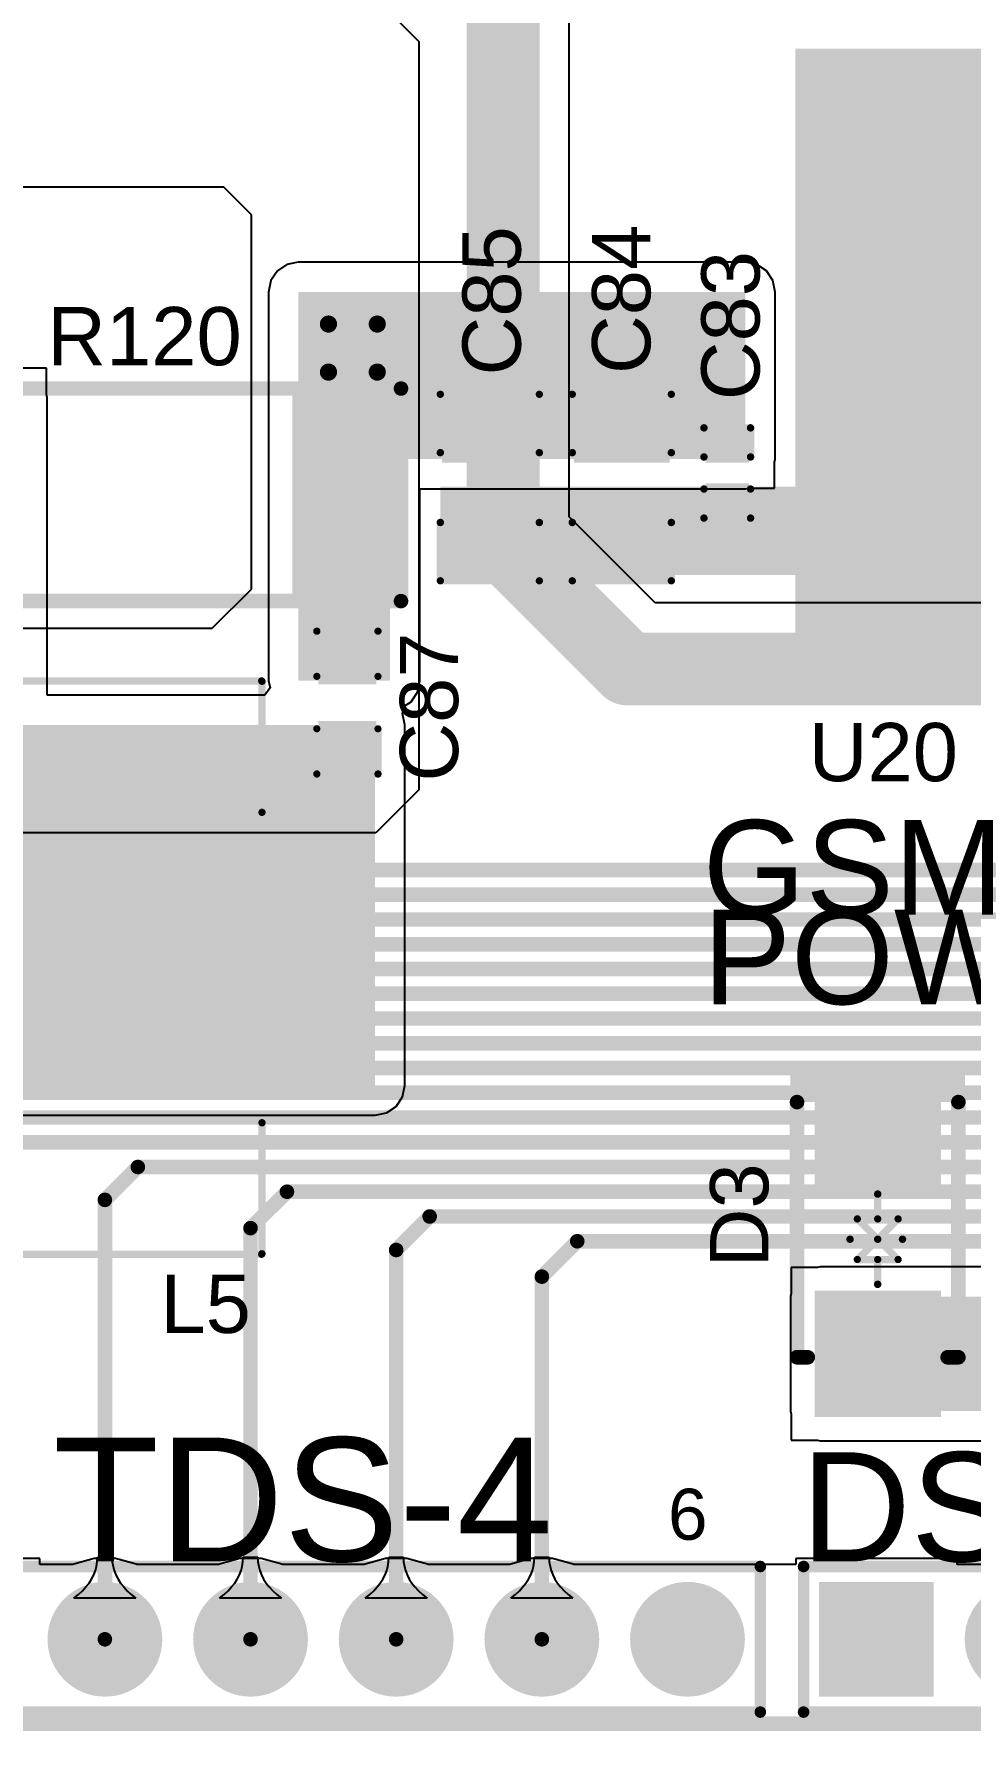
# Model space of a CAD drawing. Header units: millimetres. Extents: x 0 to 214, y 0 to 214.
# Drawn here: x 2.774 to 3.416, y -0.114 to 1.051 of the extents above; entities that cross this region are included whole.
import ezdxf

# ---------------------------------------------------------------- set-up
doc = ezdxf.new("R2010")
doc.units = ezdxf.units.MM
doc.header["$MEASUREMENT"] = 0
for name, color, linetype in [('BottomLayer', 5, 'Continuous'), ('BottomSolder', 6, 'Continuous'), ('Mechanical2', 216, 'Continuous'), ('MultiLayer', 9, 'Continuous'), ('PadHoleLayer', 156, 'Continuous'), ('TopLayer', 1, 'Continuous'), ('TopOverlay', 2, 'Continuous'), ('TopPaste', 8, 'Continuous'), ('TopSolder', 216, 'Continuous'), ('ViaHoleLayer', 16, 'Continuous')]:
    doc.layers.add(name, color=color, linetype=linetype)
doc.styles.add('Arial', font='', dxfattribs={"height": 0.2})
doc.styles.get('Arial').set_extended_font_data('Arial')

# ---------------------------------------------------------------- blocks, each defined once
blk = doc.blocks.new('RES_2512_90')
at = {"layer": 'TopLayer'}
for points in [[(-0.1594, 0.0669), (-0.0965, 0.0669), (-0.0965, -0.0669), (-0.1594, -0.0669)], [(0.0965, 0.0669), (0.1594, 0.0669), (0.1594, -0.0669), (0.0965, -0.0669)]]:
    blk.add_hatch(color=1, dxfattribs=at).paths.add_polyline_path(points)
at = {"layer": 'TopPaste'}
for points in [[(-0.1594, 0.0669), (-0.0965, 0.0669), (-0.0965, -0.0669), (-0.1594, -0.0669)], [(0.0965, 0.0669), (0.1594, 0.0669), (0.1594, -0.0669), (0.0965, -0.0669)]]:
    blk.add_hatch(color=8, dxfattribs=at).paths.add_polyline_path(points)
at = {"layer": 'TopSolder'}
for points in [[(-0.1634, 0.0709), (-0.0925, 0.0709), (-0.0925, -0.0709), (-0.1634, -0.0709)], [(0.0925, 0.0709), (0.1634, 0.0709), (0.1634, -0.0709), (0.0925, -0.0709)]]:
    blk.add_hatch(color=216, dxfattribs=at).paths.add_polyline_path(points)
at = {"layer": 'TopOverlay', "const_width": 0.01}
for points in [[(0.1668, 0.073), (-0.167, 0.073)], [(-0.167, 0.073), (-0.167, -0.073)], [(0.1668, 0.073), (0.1668, -0.073)], [(0.1668, -0.073), (-0.167, -0.073)]]:
    blk.add_lwpolyline(points, dxfattribs=at)
at = {"layer": 'TopOverlay', "const_width": 0.005}
for points in [[(-0.1695, 0.073, 1), (-0.1645, 0.073, 1)], [(-0.1695, 0.073, 1), (-0.1645, 0.073, 1)], [(0.1643, 0.073, 1), (0.1693, 0.073, 1)], [(0.1643, 0.073, 1), (0.1693, 0.073, 1)], [(-0.1695, -0.073, 1), (-0.1645, -0.073, 1)], [(-0.1695, -0.073, 1), (-0.1645, -0.073, 1)], [(0.1643, -0.073, 1), (0.1693, -0.073, 1)], [(0.1643, -0.073, 1), (0.1693, -0.073, 1)]]:
    blk.add_lwpolyline(points, format="xyb", close=True, dxfattribs=at)
blk = doc.blocks.new('YSPI1040_3R3M_117')
at = {"layer": 'TopLayer'}
for points in [[(-0.2677, 0.0807), (-0.1063, 0.0807), (-0.1063, -0.0807), (-0.2677, -0.0807)], [(0.1063, 0.0807), (0.2677, 0.0807), (0.2677, -0.0807), (0.1063, -0.0807)]]:
    blk.add_hatch(color=1, dxfattribs=at).paths.add_polyline_path(points)
at = {"layer": 'TopPaste'}
for points in [[(-0.2677, 0.0807), (-0.1063, 0.0807), (-0.1063, -0.0807), (-0.2677, -0.0807)], [(0.1063, 0.0807), (0.2677, 0.0807), (0.2677, -0.0807), (0.1063, -0.0807)]]:
    blk.add_hatch(color=8, dxfattribs=at).paths.add_polyline_path(points)
at = {"layer": 'TopSolder'}
for points in [[(-0.2717, 0.0847), (-0.1023, 0.0847), (-0.1023, -0.0847), (-0.2717, -0.0847)], [(0.1023, 0.0847), (0.2717, 0.0847), (0.2717, -0.0847), (0.1023, -0.0847)]]:
    blk.add_hatch(color=216, dxfattribs=at).paths.add_polyline_path(points)
at = {"layer": 'TopOverlay', "const_width": 0.005}
for points in [[(-0.2074, 0.1066), (-0.2074, 0.1969)], [(-0.2074, 0.1969), (0, 0.1969)], [(0, 0.1969), (0.2071, 0.1969)], [(0.2071, 0.1969), (0.2074, 0.1966)], [(0.2074, 0.1066), (0.2074, 0.1966)], [(-0.2074, -0.1969), (-0.2074, -0.1066)], [(0.2074, -0.1966), (0.2074, -0.1066)], [(-0.2074, -0.1969), (0, -0.1969)], [(0, -0.1969), (0.2071, -0.1969)], [(0.2071, -0.1969), (0.2074, -0.1966)]]:
    blk.add_lwpolyline(points, dxfattribs=at)
at = {"layer": 'TopOverlay', "const_width": 0.0025}
for points in [[(-0.2086, 0.1969, 1), (-0.2061, 0.1969, 1)], [(-0.2086, 0.1969, 1), (-0.2061, 0.1969, 1)], [(-0.0013, 0.1969, 1), (0.0013, 0.1969, 1)], [(-0.0013, 0.1969, 1), (0.0013, 0.1969, 1)], [(0.2059, 0.1969, 1), (0.2084, 0.1969, 1)], [(0.2059, 0.1969, 1), (0.2084, 0.1969, 1)], [(0.2061, 0.1966, 1), (0.2086, 0.1966, 1)], [(0.2061, 0.1966, 1), (0.2086, 0.1966, 1)], [(-0.2086, 0.1066, 1), (-0.2061, 0.1066, 1)], [(0.2061, 0.1066, 1), (0.2086, 0.1066, 1)], [(-0.2086, -0.1066, 1), (-0.2061, -0.1066, 1)], [(0.2061, -0.1066, 1), (0.2086, -0.1066, 1)], [(-0.2086, -0.1969, 1), (-0.2061, -0.1969, 1)], [(-0.2086, -0.1969, 1), (-0.2061, -0.1969, 1)], [(-0.0013, -0.1969, 1), (0.0013, -0.1969, 1)], [(-0.0013, -0.1969, 1), (0.0013, -0.1969, 1)], [(0.2059, -0.1969, 1), (0.2084, -0.1969, 1)], [(0.2059, -0.1969, 1), (0.2084, -0.1969, 1)], [(0.2061, -0.1966, 1), (0.2086, -0.1966, 1)], [(0.2061, -0.1966, 1), (0.2086, -0.1966, 1)]]:
    blk.add_lwpolyline(points, format="xyb", close=True, dxfattribs=at)
blk = doc.blocks.new('C__0603_119')
at = {"layer": 'TopLayer'}
for points in [[(-0.015, 0.0175), (-0.015, -0.0175), (-0.045, -0.0175), (-0.045, 0.0175)], [(0.045, 0.0175), (0.045, -0.0175), (0.015, -0.0175), (0.015, 0.0175)]]:
    blk.add_hatch(color=1, dxfattribs=at).paths.add_polyline_path(points)
at = {"layer": 'TopPaste'}
for points in [[(-0.015, 0.0175), (-0.015, -0.0175), (-0.045, -0.0175), (-0.045, 0.0175)], [(0.045, 0.0175), (0.045, -0.0175), (0.015, -0.0175), (0.015, 0.0175)]]:
    blk.add_hatch(color=8, dxfattribs=at).paths.add_polyline_path(points)
at = {"layer": 'TopSolder'}
for points in [[(-0.0126, 0.0199), (-0.0126, -0.0199), (-0.0474, -0.0199), (-0.0474, 0.0199)], [(0.0474, 0.0199), (0.0474, -0.0199), (0.0126, -0.0199), (0.0126, 0.0199)]]:
    blk.add_hatch(color=216, dxfattribs=at).paths.add_polyline_path(points)
at = {"layer": 'TopOverlay', "const_width": 0.005}
for points in [[(-0.049, 0.021), (-0.049, -0.021)], [(-0.049, 0.021), (-0.018, 0.021)], [(0.018, 0.021), (0.049, 0.021)], [(0.049, 0.021), (0.049, -0.021)], [(-0.049, -0.021), (-0.018, -0.021)], [(0.018, -0.021), (0.049, -0.021)]]:
    blk.add_lwpolyline(points, dxfattribs=at)
at = {"layer": 'TopOverlay', "const_width": 0.0025}
for points in [[(-0.0503, 0.021, 1), (-0.0478, 0.021, 1)], [(-0.0503, 0.021, 1), (-0.0478, 0.021, 1)], [(-0.0192, 0.021, 1), (-0.0168, 0.021, 1)], [(0.0168, 0.021, 1), (0.0192, 0.021, 1)], [(0.0478, 0.021, 1), (0.0503, 0.021, 1)], [(0.0478, 0.021, 1), (0.0503, 0.021, 1)], [(-0.0503, -0.021, 1), (-0.0478, -0.021, 1)], [(-0.0503, -0.021, 1), (-0.0478, -0.021, 1)], [(-0.0192, -0.021, 1), (-0.0168, -0.021, 1)], [(0.0168, -0.021, 1), (0.0192, -0.021, 1)], [(0.0478, -0.021, 1), (0.0503, -0.021, 1)], [(0.0478, -0.021, 1), (0.0503, -0.021, 1)]]:
    blk.add_lwpolyline(points, format="xyb", close=True, dxfattribs=at)
blk = doc.blocks.new('C__0402_121')
at = {"layer": 'TopLayer'}
for points in [[(-0.0275, -0.0125), (-0.0275, 0.0125), (-0.0095, 0.0125), (-0.0095, -0.0125)], [(0.0095, -0.0125), (0.0095, 0.0125), (0.0275, 0.0125), (0.0275, -0.0125)]]:
    blk.add_hatch(color=1, dxfattribs=at).paths.add_polyline_path(points)
at = {"layer": 'TopPaste'}
for points in [[(-0.0275, -0.0125), (-0.0275, 0.0125), (-0.0095, 0.0125), (-0.0095, -0.0125)], [(0.0095, -0.0125), (0.0095, 0.0125), (0.0275, 0.0125), (0.0275, -0.0125)]]:
    blk.add_hatch(color=8, dxfattribs=at).paths.add_polyline_path(points)
at = {"layer": 'TopSolder'}
for points in [[(-0.0299, -0.0149), (-0.0299, 0.0149), (-0.0071, 0.0149), (-0.0071, -0.0149)], [(0.0071, -0.0149), (0.0071, 0.0149), (0.0299, 0.0149), (0.0299, -0.0149)]]:
    blk.add_hatch(color=216, dxfattribs=at).paths.add_polyline_path(points)
at = {"layer": 'TopOverlay', "const_width": 0.005}
for points in [[(-0.031, 0.016), (-0.031, -0.016)], [(-0.031, 0.016), (-0.011, 0.016)], [(0.011, 0.016), (0.031, 0.016)], [(0.031, 0.016), (0.031, -0.016)], [(-0.031, -0.016), (-0.011, -0.016)], [(0.011, -0.016), (0.031, -0.016)]]:
    blk.add_lwpolyline(points, dxfattribs=at)
at = {"layer": 'TopOverlay', "const_width": 0.0025}
for points in [[(-0.0323, 0.016, 1), (-0.0297, 0.016, 1)], [(-0.0323, 0.016, 1), (-0.0297, 0.016, 1)], [(-0.0123, 0.016, 1), (-0.0097, 0.016, 1)], [(0.0097, 0.016, 1), (0.0123, 0.016, 1)], [(0.0297, 0.016, 1), (0.0323, 0.016, 1)], [(0.0297, 0.016, 1), (0.0323, 0.016, 1)], [(-0.0323, -0.016, 1), (-0.0297, -0.016, 1)], [(-0.0323, -0.016, 1), (-0.0297, -0.016, 1)], [(-0.0123, -0.016, 1), (-0.0097, -0.016, 1)], [(0.0097, -0.016, 1), (0.0123, -0.016, 1)], [(0.0297, -0.016, 1), (0.0323, -0.016, 1)], [(0.0297, -0.016, 1), (0.0323, -0.016, 1)]]:
    blk.add_lwpolyline(points, format="xyb", close=True, dxfattribs=at)
blk = doc.blocks.new('TO_263_5__D2PAK__127')
at = {"layer": 'TopLayer'}
for points in [[(-0.2201, 0.3751), (0.2201, 0.3751), (0.2201, -0.0151), (-0.2201, -0.0151)], [(-0.1539, -0.095), (-0.1138, -0.095), (-0.1138, -0.2651), (-0.1539, -0.2651)], [(-0.087, -0.095), (-0.0469, -0.095), (-0.0469, -0.2651), (-0.087, -0.2651)], [(-0.0201, -0.095), (0.0201, -0.095), (0.0201, -0.2651), (-0.0201, -0.2651)], [(0.0469, -0.095), (0.087, -0.095), (0.087, -0.2651), (0.0469, -0.2651)], [(0.1138, -0.095), (0.1539, -0.095), (0.1539, -0.2651), (0.1138, -0.2651)]]:
    blk.add_hatch(color=1, dxfattribs=at).paths.add_polyline_path(points)
at = {"layer": 'TopPaste'}
for points in [[(-0.2201, 0.3751), (0.2201, 0.3751), (0.2201, -0.0151), (-0.2201, -0.0151)], [(-0.1539, -0.095), (-0.1138, -0.095), (-0.1138, -0.2651), (-0.1539, -0.2651)], [(-0.087, -0.095), (-0.0469, -0.095), (-0.0469, -0.2651), (-0.087, -0.2651)], [(-0.0201, -0.095), (0.0201, -0.095), (0.0201, -0.2651), (-0.0201, -0.2651)], [(0.0469, -0.095), (0.087, -0.095), (0.087, -0.2651), (0.0469, -0.2651)], [(0.1138, -0.095), (0.1539, -0.095), (0.1539, -0.2651), (0.1138, -0.2651)]]:
    blk.add_hatch(color=8, dxfattribs=at).paths.add_polyline_path(points)
at = {"layer": 'TopSolder'}
for points in [[(-0.2241, 0.3791), (0.2241, 0.3791), (0.2241, -0.0191), (-0.2241, -0.0191)], [(-0.1579, -0.091), (-0.1098, -0.091), (-0.1098, -0.2691), (-0.1579, -0.2691)], [(-0.091, -0.091), (-0.0429, -0.091), (-0.0429, -0.2691), (-0.091, -0.2691)], [(-0.0241, -0.091), (0.0241, -0.091), (0.0241, -0.2691), (-0.0241, -0.2691)], [(0.0429, -0.091), (0.091, -0.091), (0.091, -0.2691), (0.0429, -0.2691)], [(0.1098, -0.091), (0.1579, -0.091), (0.1579, -0.2691), (0.1098, -0.2691)]]:
    blk.add_hatch(color=216, dxfattribs=at).paths.add_polyline_path(points)
at = {"layer": 'TopOverlay'}
for points, const_width in [([(-0.203, -0.024), (-0.203, -0.05)], 0.005), ([(0.203, -0.024), (0.203, -0.05)], 0.005), ([(-0.203, -0.05), (-0.165, -0.05)], 0.005), ([(0.165, -0.05), (0.203, -0.05)], 0.005), ([(-0.168, -0.176), (-0.163, -0.181)], 0.01), ([(-0.168, -0.176), (-0.168, -0.186)], 0.01), ([(-0.163, -0.181), (-0.168, -0.186)], 0.01)]:
    blk.add_lwpolyline(points, dxfattribs=dict(at, const_width=const_width))
for points, const_width in [([(-0.2042, -0.024, 1), (-0.2018, -0.024, 1)], 0.0025), ([(0.2018, -0.024, 1), (0.2043, -0.024, 1)], 0.0025), ([(-0.2042, -0.05, 1), (-0.2018, -0.05, 1)], 0.0025), ([(-0.2042, -0.05, 1), (-0.2018, -0.05, 1)], 0.0025), ([(-0.1663, -0.05, 1), (-0.1638, -0.05, 1)], 0.0025), ([(0.1638, -0.05, 1), (0.1663, -0.05, 1)], 0.0025), ([(0.2018, -0.05, 1), (0.2043, -0.05, 1)], 0.0025), ([(0.2018, -0.05, 1), (0.2043, -0.05, 1)], 0.0025), ([(-0.1705, -0.176, 1), (-0.1655, -0.176, 1)], 0.005), ([(-0.1705, -0.176, 1), (-0.1655, -0.176, 1)], 0.005), ([(-0.1705, -0.186, 1), (-0.1655, -0.186, 1)], 0.005), ([(-0.1705, -0.186, 1), (-0.1655, -0.186, 1)], 0.005), ([(-0.1655, -0.181, 1), (-0.1605, -0.181, 1)], 0.005), ([(-0.1655, -0.181, 1), (-0.1605, -0.181, 1)], 0.005)]:
    blk.add_lwpolyline(points, format="xyb", close=True, dxfattribs=dict(at, const_width=const_width))
blk = doc.blocks.new('C___0805_186')
at = {"layer": 'TopLayer'}
for points in [[(-0.06, 0.03), (-0.02, 0.03), (-0.02, -0.03), (-0.06, -0.03)], [(0.02, 0.03), (0.06, 0.03), (0.06, -0.03), (0.02, -0.03)]]:
    blk.add_hatch(color=1, dxfattribs=at).paths.add_polyline_path(points)
at = {"layer": 'TopPaste'}
for points in [[(-0.06, 0.03), (-0.02, 0.03), (-0.02, -0.03), (-0.06, -0.03)], [(0.02, 0.03), (0.06, 0.03), (0.06, -0.03), (0.02, -0.03)]]:
    blk.add_hatch(color=8, dxfattribs=at).paths.add_polyline_path(points)
at = {"layer": 'TopSolder'}
for points in [[(-0.0628, 0.0328), (-0.0172, 0.0328), (-0.0172, -0.0328), (-0.0628, -0.0328)], [(0.0172, 0.0328), (0.0628, 0.0328), (0.0628, -0.0328), (0.0172, -0.0328)]]:
    blk.add_hatch(color=216, dxfattribs=at).paths.add_polyline_path(points)
at = {"layer": 'TopOverlay', "const_width": 0.005}
for points in [[(-0.064, 0.034), (-0.064, -0.034)], [(-0.064, 0.034), (-0.024, 0.034)], [(0.024, 0.034), (0.064, 0.034)], [(0.064, 0.034), (0.064, -0.034)], [(-0.064, -0.034), (-0.024, -0.034)], [(0.024, -0.034), (0.064, -0.034)]]:
    blk.add_lwpolyline(points, dxfattribs=at)
at = {"layer": 'TopOverlay', "const_width": 0.0025}
for points in [[(-0.0653, 0.034, 1), (-0.0628, 0.034, 1)], [(-0.0653, 0.034, 1), (-0.0628, 0.034, 1)], [(-0.0253, 0.034, 1), (-0.0227, 0.034, 1)], [(0.0227, 0.034, 1), (0.0253, 0.034, 1)], [(0.0628, 0.034, 1), (0.0653, 0.034, 1)], [(0.0628, 0.034, 1), (0.0653, 0.034, 1)], [(-0.0653, -0.034, 1), (-0.0628, -0.034, 1)], [(-0.0653, -0.034, 1), (-0.0628, -0.034, 1)], [(-0.0253, -0.034, 1), (-0.0227, -0.034, 1)], [(0.0227, -0.034, 1), (0.0253, -0.034, 1)], [(0.0628, -0.034, 1), (0.0653, -0.034, 1)], [(0.0628, -0.034, 1), (0.0653, -0.034, 1)]]:
    blk.add_lwpolyline(points, format="xyb", close=True, dxfattribs=at)
blk = doc.blocks.new('C___0805_187')
at = {"layer": 'TopLayer'}
for points in [[(-0.06, 0.03), (-0.02, 0.03), (-0.02, -0.03), (-0.06, -0.03)], [(0.02, 0.03), (0.06, 0.03), (0.06, -0.03), (0.02, -0.03)]]:
    blk.add_hatch(color=1, dxfattribs=at).paths.add_polyline_path(points)
at = {"layer": 'TopPaste'}
for points in [[(-0.06, 0.03), (-0.02, 0.03), (-0.02, -0.03), (-0.06, -0.03)], [(0.02, 0.03), (0.06, 0.03), (0.06, -0.03), (0.02, -0.03)]]:
    blk.add_hatch(color=8, dxfattribs=at).paths.add_polyline_path(points)
at = {"layer": 'TopSolder'}
for points in [[(-0.0628, 0.0328), (-0.0172, 0.0328), (-0.0172, -0.0328), (-0.0628, -0.0328)], [(0.0172, 0.0328), (0.0628, 0.0328), (0.0628, -0.0328), (0.0172, -0.0328)]]:
    blk.add_hatch(color=216, dxfattribs=at).paths.add_polyline_path(points)
at = {"layer": 'TopOverlay', "const_width": 0.005}
for points in [[(-0.064, 0.034), (-0.064, -0.034)], [(-0.064, 0.034), (-0.024, 0.034)], [(0.024, 0.034), (0.064, 0.034)], [(0.064, 0.034), (0.064, -0.034)], [(-0.064, -0.034), (-0.024, -0.034)], [(0.024, -0.034), (0.064, -0.034)]]:
    blk.add_lwpolyline(points, dxfattribs=at)
at = {"layer": 'TopOverlay', "const_width": 0.0025}
for points in [[(-0.0653, 0.034, 1), (-0.0628, 0.034, 1)], [(-0.0653, 0.034, 1), (-0.0628, 0.034, 1)], [(-0.0253, 0.034, 1), (-0.0227, 0.034, 1)], [(0.0227, 0.034, 1), (0.0253, 0.034, 1)], [(0.0628, 0.034, 1), (0.0653, 0.034, 1)], [(0.0628, 0.034, 1), (0.0653, 0.034, 1)], [(-0.0653, -0.034, 1), (-0.0628, -0.034, 1)], [(-0.0653, -0.034, 1), (-0.0628, -0.034, 1)], [(-0.0253, -0.034, 1), (-0.0227, -0.034, 1)], [(0.0227, -0.034, 1), (0.0253, -0.034, 1)], [(0.0628, -0.034, 1), (0.0653, -0.034, 1)], [(0.0628, -0.034, 1), (0.0653, -0.034, 1)]]:
    blk.add_lwpolyline(points, format="xyb", close=True, dxfattribs=at)
blk = doc.blocks.new('SMAJ5_0CA_238')
at = {"layer": 'TopLayer'}
for points in [[(-0.1181, 0.0394), (-0.0394, 0.0394), (-0.0394, -0.0394), (-0.1181, -0.0394)], [(0.0394, 0.0394), (0.1181, 0.0394), (0.1181, -0.0394), (0.0394, -0.0394)]]:
    blk.add_hatch(color=1, dxfattribs=at).paths.add_polyline_path(points)
at = {"layer": 'TopOverlay'}
for points in [[(-0.1219, 0.041), (-0.0942, 0.041), (-0.0942, 0.06), (-0.1219, 0.06)], [(-0.1219, -0.06), (-0.0942, -0.06), (-0.0942, -0.042), (-0.1219, -0.042)]]:
    blk.add_hatch(color=2, dxfattribs=at).paths.add_polyline_path(points)
at = {"layer": 'TopPaste'}
for points in [[(-0.1181, 0.0394), (-0.0394, 0.0394), (-0.0394, -0.0394), (-0.1181, -0.0394)], [(0.0394, 0.0394), (0.1181, 0.0394), (0.1181, -0.0394), (0.0394, -0.0394)]]:
    blk.add_hatch(color=8, dxfattribs=at).paths.add_polyline_path(points)
at = {"layer": 'TopSolder'}
for points in [[(-0.1221, 0.0434), (-0.0354, 0.0434), (-0.0354, -0.0434), (-0.1221, -0.0434)], [(0.0354, 0.0434), (0.1221, 0.0434), (0.1221, -0.0434), (0.0354, -0.0434)]]:
    blk.add_hatch(color=216, dxfattribs=at).paths.add_polyline_path(points)
at = {"layer": 'TopOverlay'}
for points, const_width in [([(0.0811, 0.0554), (-0.0942, 0.0554)], 0.01), ([(0.0811, 0.048), (0.0811, 0.0554)], 0.01), ([(-0.014, -0.014), (-0.014, 0.014)], 0.005), ([(0, 0), (-0.014, 0.014)], 0.005), ([(0, -0.019), (0, 0.017)], 0.005), ([(0, 0), (0.014, 0.014)], 0.005), ([(0.014, -0.014), (0.014, 0.014)], 0.005), ([(-0.014, 0), (-0.031, 0)], 0.005), ([(-0.014, -0.014), (0, 0)], 0.005), ([(0.014, -0.014), (0, 0)], 0.005), ([(0.031, 0), (0.014, 0)], 0.005), ([(0.0811, -0.0554), (0.0811, -0.048)], 0.01), ([(0.081, -0.0554), (-0.0942, -0.0554)], 0.01)]:
    blk.add_lwpolyline(points, dxfattribs=dict(at, const_width=const_width))
for points, const_width in [([(-0.0967, 0.0554, 1), (-0.0917, 0.0554, 1)], 0.005), ([(0.0786, 0.0554, 1), (0.0836, 0.0554, 1)], 0.005), ([(0.0786, 0.0554, 1), (0.0836, 0.0554, 1)], 0.005), ([(0.0786, 0.048, 1), (0.0836, 0.048, 1)], 0.005), ([(-0.0152, 0.014, 1), (-0.0127, 0.014, 1)], 0.0025), ([(-0.0152, 0.014, 1), (-0.0127, 0.014, 1)], 0.0025), ([(-0.0013, 0.017, 1), (0.0013, 0.017, 1)], 0.0025), ([(0.0127, 0.014, 1), (0.0152, 0.014, 1)], 0.0025), ([(0.0127, 0.014, 1), (0.0152, 0.014, 1)], 0.0025), ([(-0.0323, 0, 1), (-0.0297, 0, 1)], 0.0025), ([(-0.0152, 0, 1), (-0.0127, 0, 1)], 0.0025), ([(-0.0013, 0, 1), (0.0013, 0, 1)], 0.0025), ([(-0.0013, 0, 1), (0.0013, 0, 1)], 0.0025), ([(-0.0013, 0, 1), (0.0013, 0, 1)], 0.0025), ([(-0.0013, 0, 1), (0.0013, 0, 1)], 0.0025), ([(0.0127, 0, 1), (0.0152, 0, 1)], 0.0025), ([(0.0297, 0, 1), (0.0323, 0, 1)], 0.0025), ([(-0.0152, -0.014, 1), (-0.0127, -0.014, 1)], 0.0025), ([(-0.0152, -0.014, 1), (-0.0127, -0.014, 1)], 0.0025), ([(0.0127, -0.014, 1), (0.0152, -0.014, 1)], 0.0025), ([(0.0127, -0.014, 1), (0.0152, -0.014, 1)], 0.0025), ([(-0.0013, -0.019, 1), (0.0013, -0.019, 1)], 0.0025), ([(0.0786, -0.048, 1), (0.0836, -0.048, 1)], 0.005), ([(-0.0967, -0.0554, 1), (-0.0917, -0.0554, 1)], 0.005), ([(0.0785, -0.0554, 1), (0.0835, -0.0554, 1)], 0.005), ([(0.0786, -0.0554, 1), (0.0836, -0.0554, 1)], 0.005)]:
    blk.add_lwpolyline(points, format="xyb", close=True, dxfattribs=dict(at, const_width=const_width))
blk = doc.blocks.new('HDR1X6_350')
at = {"layer": 'BottomLayer'}
blk.add_hatch(color=5, dxfattribs=at).paths.add_polyline_path([(-0.0354, 0.0354), (0.0354, 0.0354), (0.0354, -0.0354), (-0.0354, -0.0354)])
h = blk.add_hatch(color=5, dxfattribs=at)
edge = h.paths.add_edge_path()
edge.add_arc((0.1, 0), 0.0354, 0, 360)
h = blk.add_hatch(color=5, dxfattribs=at)
edge = h.paths.add_edge_path()
edge.add_arc((0.2, 0), 0.0354, 0, 360)
h = blk.add_hatch(color=5, dxfattribs=at)
edge = h.paths.add_edge_path()
edge.add_arc((0.3, 0), 0.0354, 0, 360)
h = blk.add_hatch(color=5, dxfattribs=at)
edge = h.paths.add_edge_path()
edge.add_arc((0.4, 0), 0.0354, 0, 360)
h = blk.add_hatch(color=5, dxfattribs=at)
edge = h.paths.add_edge_path()
edge.add_arc((0.5, 0), 0.0354, 0, 360)
at = {"layer": 'BottomSolder'}
blk.add_hatch(color=6, dxfattribs=at).paths.add_polyline_path([(-0.0394, 0.0394), (0.0394, 0.0394), (0.0394, -0.0394), (-0.0394, -0.0394)])
h = blk.add_hatch(color=6, dxfattribs=at)
edge = h.paths.add_edge_path()
edge.add_arc((0.1, 0), 0.0394, 0, 360)
h = blk.add_hatch(color=6, dxfattribs=at)
edge = h.paths.add_edge_path()
edge.add_arc((0.2, 0), 0.0394, 0, 360)
h = blk.add_hatch(color=6, dxfattribs=at)
edge = h.paths.add_edge_path()
edge.add_arc((0.3, 0), 0.0394, 0, 360)
h = blk.add_hatch(color=6, dxfattribs=at)
edge = h.paths.add_edge_path()
edge.add_arc((0.4, 0), 0.0394, 0, 360)
h = blk.add_hatch(color=6, dxfattribs=at)
edge = h.paths.add_edge_path()
edge.add_arc((0.5, 0), 0.0394, 0, 360)
at = {"layer": 'MultiLayer'}
blk.add_hatch(color=9, dxfattribs=at).paths.add_polyline_path([(-0.0354, 0.0354), (0.0354, 0.0354), (0.0354, -0.0354), (-0.0354, -0.0354)])
h = blk.add_hatch(color=9, dxfattribs=at)
edge = h.paths.add_edge_path()
edge.add_arc((0.1, 0), 0.0354, 0, 360)
h = blk.add_hatch(color=9, dxfattribs=at)
edge = h.paths.add_edge_path()
edge.add_arc((0.2, 0), 0.0354, 0, 360)
h = blk.add_hatch(color=9, dxfattribs=at)
edge = h.paths.add_edge_path()
edge.add_arc((0.3, 0), 0.0354, 0, 360)
h = blk.add_hatch(color=9, dxfattribs=at)
edge = h.paths.add_edge_path()
edge.add_arc((0.4, 0), 0.0354, 0, 360)
h = blk.add_hatch(color=9, dxfattribs=at)
edge = h.paths.add_edge_path()
edge.add_arc((0.5, 0), 0.0354, 0, 360)
at = {"layer": 'PadHoleLayer'}
h = blk.add_hatch(color=156, dxfattribs=at)
edge = h.paths.add_edge_path()
edge.add_arc((0, 0), 0.0177, 0, 360)
h = blk.add_hatch(color=156, dxfattribs=at)
edge = h.paths.add_edge_path()
edge.add_arc((0.1, 0), 0.0177, 0, 360)
h = blk.add_hatch(color=156, dxfattribs=at)
edge = h.paths.add_edge_path()
edge.add_arc((0.2, 0), 0.0177, 0, 360)
h = blk.add_hatch(color=156, dxfattribs=at)
edge = h.paths.add_edge_path()
edge.add_arc((0.3, 0), 0.0177, 0, 360)
h = blk.add_hatch(color=156, dxfattribs=at)
edge = h.paths.add_edge_path()
edge.add_arc((0.4, 0), 0.0177, 0, 360)
h = blk.add_hatch(color=156, dxfattribs=at)
edge = h.paths.add_edge_path()
edge.add_arc((0.5, 0), 0.0177, 0, 360)
at = {"layer": 'TopLayer'}
blk.add_hatch(color=1, dxfattribs=at).paths.add_polyline_path([(-0.0354, 0.0354), (0.0354, 0.0354), (0.0354, -0.0354), (-0.0354, -0.0354)])
h = blk.add_hatch(color=1, dxfattribs=at)
edge = h.paths.add_edge_path()
edge.add_arc((0.1, 0), 0.0354, 0, 360)
h = blk.add_hatch(color=1, dxfattribs=at)
edge = h.paths.add_edge_path()
edge.add_arc((0.2, 0), 0.0354, 0, 360)
h = blk.add_hatch(color=1, dxfattribs=at)
edge = h.paths.add_edge_path()
edge.add_arc((0.3, 0), 0.0354, 0, 360)
h = blk.add_hatch(color=1, dxfattribs=at)
edge = h.paths.add_edge_path()
edge.add_arc((0.4, 0), 0.0354, 0, 360)
h = blk.add_hatch(color=1, dxfattribs=at)
edge = h.paths.add_edge_path()
edge.add_arc((0.5, 0), 0.0354, 0, 360)
at = {"layer": 'TopSolder'}
blk.add_hatch(color=216, dxfattribs=at).paths.add_polyline_path([(-0.0394, 0.0394), (0.0394, 0.0394), (0.0394, -0.0394), (-0.0394, -0.0394)])
h = blk.add_hatch(color=216, dxfattribs=at)
edge = h.paths.add_edge_path()
edge.add_arc((0.1, 0), 0.0394, 0, 360)
h = blk.add_hatch(color=216, dxfattribs=at)
edge = h.paths.add_edge_path()
edge.add_arc((0.2, 0), 0.0394, 0, 360)
h = blk.add_hatch(color=216, dxfattribs=at)
edge = h.paths.add_edge_path()
edge.add_arc((0.3, 0), 0.0394, 0, 360)
h = blk.add_hatch(color=216, dxfattribs=at)
edge = h.paths.add_edge_path()
edge.add_arc((0.4, 0), 0.0394, 0, 360)
h = blk.add_hatch(color=216, dxfattribs=at)
edge = h.paths.add_edge_path()
edge.add_arc((0.5, 0), 0.0394, 0, 360)
at = {"layer": 'TopOverlay', "const_width": 0.00787}
for points in [[(-0.05, -0.05), (-0.05, 0.05)], [(-0.05, 0.05), (0.55, 0.05)], [(0.55, -0.05), (0.55, 0.05)], [(-0.05, -0.05), (0.55, -0.05)]]:
    blk.add_lwpolyline(points, dxfattribs=at)
at = {"layer": 'TopOverlay', "const_width": 0.00394}
for points in [[(-0.052, 0.05, 1), (-0.048, 0.05, 1)], [(-0.052, 0.05, 1), (-0.048, 0.05, 1)], [(0.548, 0.05, 1), (0.552, 0.05, 1)], [(0.548, 0.05, 1), (0.552, 0.05, 1)], [(-0.052, -0.05, 1), (-0.048, -0.05, 1)], [(-0.052, -0.05, 1), (-0.048, -0.05, 1)], [(0.548, -0.05, 1), (0.552, -0.05, 1)], [(0.548, -0.05, 1), (0.552, -0.05, 1)]]:
    blk.add_lwpolyline(points, format="xyb", close=True, dxfattribs=at)
blk = doc.blocks.new('HDR1X3_436')
at = {"layer": 'BottomLayer'}
blk.add_hatch(color=5, dxfattribs=at).paths.add_polyline_path([(-0.0354, 0.0354), (0.0354, 0.0354), (0.0354, -0.0354), (-0.0354, -0.0354)])
h = blk.add_hatch(color=5, dxfattribs=at)
edge = h.paths.add_edge_path()
edge.add_arc((0.1, 0), 0.0354, 0, 360)
h = blk.add_hatch(color=5, dxfattribs=at)
edge = h.paths.add_edge_path()
edge.add_arc((0.2, 0), 0.0354, 0, 360)
at = {"layer": 'BottomSolder'}
blk.add_hatch(color=6, dxfattribs=at).paths.add_polyline_path([(-0.0394, 0.0394), (0.0394, 0.0394), (0.0394, -0.0394), (-0.0394, -0.0394)])
h = blk.add_hatch(color=6, dxfattribs=at)
edge = h.paths.add_edge_path()
edge.add_arc((0.1, 0), 0.0394, 0, 360)
h = blk.add_hatch(color=6, dxfattribs=at)
edge = h.paths.add_edge_path()
edge.add_arc((0.2, 0), 0.0394, 0, 360)
at = {"layer": 'MultiLayer'}
blk.add_hatch(color=9, dxfattribs=at).paths.add_polyline_path([(-0.0354, 0.0354), (0.0354, 0.0354), (0.0354, -0.0354), (-0.0354, -0.0354)])
h = blk.add_hatch(color=9, dxfattribs=at)
edge = h.paths.add_edge_path()
edge.add_arc((0.1, 0), 0.0354, 0, 360)
h = blk.add_hatch(color=9, dxfattribs=at)
edge = h.paths.add_edge_path()
edge.add_arc((0.2, 0), 0.0354, 0, 360)
at = {"layer": 'PadHoleLayer'}
h = blk.add_hatch(color=156, dxfattribs=at)
edge = h.paths.add_edge_path()
edge.add_arc((0, 0), 0.0177, 0, 360)
h = blk.add_hatch(color=156, dxfattribs=at)
edge = h.paths.add_edge_path()
edge.add_arc((0.1, 0), 0.0177, 0, 360)
h = blk.add_hatch(color=156, dxfattribs=at)
edge = h.paths.add_edge_path()
edge.add_arc((0.2, 0), 0.0177, 0, 360)
at = {"layer": 'TopLayer'}
blk.add_hatch(color=1, dxfattribs=at).paths.add_polyline_path([(-0.0354, 0.0354), (0.0354, 0.0354), (0.0354, -0.0354), (-0.0354, -0.0354)])
h = blk.add_hatch(color=1, dxfattribs=at)
edge = h.paths.add_edge_path()
edge.add_arc((0.1, 0), 0.0354, 0, 360)
h = blk.add_hatch(color=1, dxfattribs=at)
edge = h.paths.add_edge_path()
edge.add_arc((0.2, 0), 0.0354, 0, 360)
at = {"layer": 'TopSolder'}
blk.add_hatch(color=216, dxfattribs=at).paths.add_polyline_path([(-0.0394, 0.0394), (0.0394, 0.0394), (0.0394, -0.0394), (-0.0394, -0.0394)])
h = blk.add_hatch(color=216, dxfattribs=at)
edge = h.paths.add_edge_path()
edge.add_arc((0.1, 0), 0.0394, 0, 360)
h = blk.add_hatch(color=216, dxfattribs=at)
edge = h.paths.add_edge_path()
edge.add_arc((0.2, 0), 0.0394, 0, 360)
at = {"layer": 'TopOverlay', "const_width": 0.00787}
for points in [[(-0.05, -0.05), (-0.05, 0.05)], [(-0.05, 0.05), (0.25, 0.05)], [(0.25, -0.05), (0.25, 0.05)], [(-0.05, -0.05), (0.25, -0.05)]]:
    blk.add_lwpolyline(points, dxfattribs=at)
at = {"layer": 'TopOverlay', "const_width": 0.00394}
for points in [[(-0.052, 0.05, 1), (-0.048, 0.05, 1)], [(-0.052, 0.05, 1), (-0.048, 0.05, 1)], [(0.248, 0.05, 1), (0.252, 0.05, 1)], [(0.248, 0.05, 1), (0.252, 0.05, 1)], [(-0.052, -0.05, 1), (-0.048, -0.05, 1)], [(-0.052, -0.05, 1), (-0.048, -0.05, 1)], [(0.248, -0.05, 1), (0.252, -0.05, 1)], [(0.248, -0.05, 1), (0.252, -0.05, 1)]]:
    blk.add_lwpolyline(points, format="xyb", close=True, dxfattribs=at)

msp = doc.modelspace()

# ---------------------------------------------------------------- hatches: boundary and pattern name
at = {"layer": 'BottomLayer'}
h = msp.add_hatch(color=5, dxfattribs=at)
edge = h.paths.add_edge_path()
edge.add_arc((2.9759, 0.852), 0.0118, 0, 360)
h = msp.add_hatch(color=5, dxfattribs=at)
edge = h.paths.add_edge_path()
edge.add_arc((3.0094, 0.852), 0.0118, 0, 360)
h = msp.add_hatch(color=5, dxfattribs=at)
edge = h.paths.add_edge_path()
edge.add_arc((2.9759, 0.819), 0.0118, 0, 360)
h = msp.add_hatch(color=5, dxfattribs=at)
edge = h.paths.add_edge_path()
edge.add_arc((3.0094, 0.819), 0.0118, 0, 360)
at = {"layer": 'BottomSolder'}
h = msp.add_hatch(color=6, dxfattribs=at)
edge = h.paths.add_edge_path()
edge.add_arc((2.9759, 0.852), 0.00591, 0, 360)
h = msp.add_hatch(color=6, dxfattribs=at)
edge = h.paths.add_edge_path()
edge.add_arc((3.0094, 0.852), 0.00591, 0, 360)
h = msp.add_hatch(color=6, dxfattribs=at)
edge = h.paths.add_edge_path()
edge.add_arc((2.9759, 0.819), 0.00591, 0, 360)
h = msp.add_hatch(color=6, dxfattribs=at)
edge = h.paths.add_edge_path()
edge.add_arc((3.0094, 0.819), 0.00591, 0, 360)
at = {"layer": 'TopLayer'}
for points in [[(2.9552, 0.7592), (3.2622, 0.7592), (3.2622, 0.874), (2.9552, 0.874)], [(2.9552, 0.607), (3.0182, 0.607), (3.0182, 0.8016), (2.9552, 0.8016)], [(3.0527, 0.6797), (3.3469, 0.6797), (3.3469, 0.7402), (3.0527, 0.7402)], [(2.6989, 0.329), (2.9384, 0.329), (2.9384, 0.5767), (2.6989, 0.5767)], [(2.9132, 0.329), (3.0079, 0.329), (3.0079, 0.5767), (2.9132, 0.5767)], [(3.3136, 0.1053), (3.5772, 0.1053), (3.5772, 0.184), (3.3136, 0.184)]]:
    msp.add_hatch(color=1, dxfattribs=at).paths.add_polyline_path(points)
h = msp.add_hatch(color=1, dxfattribs=at)
edge = h.paths.add_edge_path()
edge.add_arc((2.9759, 0.852), 0.0118, 0, 360)
h = msp.add_hatch(color=1, dxfattribs=at)
edge = h.paths.add_edge_path()
edge.add_arc((3.0094, 0.852), 0.0118, 0, 360)
h = msp.add_hatch(color=1, dxfattribs=at)
edge = h.paths.add_edge_path()
edge.add_arc((2.9759, 0.819), 0.0118, 0, 360)
h = msp.add_hatch(color=1, dxfattribs=at)
edge = h.paths.add_edge_path()
edge.add_arc((3.0094, 0.819), 0.0118, 0, 360)
at = {"layer": 'TopSolder'}
h = msp.add_hatch(color=216, dxfattribs=at)
edge = h.paths.add_edge_path()
edge.add_arc((2.9759, 0.852), 0.00591, 0, 360)
h = msp.add_hatch(color=216, dxfattribs=at)
edge = h.paths.add_edge_path()
edge.add_arc((3.0094, 0.852), 0.00591, 0, 360)
h = msp.add_hatch(color=216, dxfattribs=at)
edge = h.paths.add_edge_path()
edge.add_arc((2.9759, 0.819), 0.00591, 0, 360)
h = msp.add_hatch(color=216, dxfattribs=at)
edge = h.paths.add_edge_path()
edge.add_arc((3.0094, 0.819), 0.00591, 0, 360)
at = {"layer": 'ViaHoleLayer'}
h = msp.add_hatch(color=16, dxfattribs=at)
edge = h.paths.add_edge_path()
edge.add_arc((2.9759, 0.852), 0.00591, 0, 360)
h = msp.add_hatch(color=16, dxfattribs=at)
edge = h.paths.add_edge_path()
edge.add_arc((3.0094, 0.852), 0.00591, 0, 360)
h = msp.add_hatch(color=16, dxfattribs=at)
edge = h.paths.add_edge_path()
edge.add_arc((2.9759, 0.819), 0.00591, 0, 360)
h = msp.add_hatch(color=16, dxfattribs=at)
edge = h.paths.add_edge_path()
edge.add_arc((3.0094, 0.819), 0.00591, 0, 360)

# ---------------------------------------------------------------- linework, layer by layer
at = {"layer": 'BottomLayer'}
for p, q in [((3.1412, 0.7195), (3.1412, 1.1932)), ((3.006, 1.078), (3.038, 1.046)), ((3.038, 1.046), (3.038, 0.532)), ((2.904, 0.946), (2.5391, 0.946)), ((2.923, 0.927), (2.904, 0.946)), ((2.923, 0.6699), (2.923, 0.927)), ((3.2002, 0.6604), (3.1412, 0.7195)), ((2.8961, 0.643), (2.923, 0.6699)), ((3.8449, 0.6604), (3.2002, 0.6604)), ((2.6974, 0.643), (2.8961, 0.643)), ((3.038, 0.532), (3.0085, 0.5025)), ((3.0085, 0.5025), (2.3499, 0.5025)), ((2.8167, -0.0013), (2.8172, 0.0018)), ((2.8172, 0.0018), (2.8174, 0.0049)), ((2.8174, 0.0049), (2.8274, 0.0049)), ((2.8274, 0.0049), (2.8275, 0.0018)), ((2.8275, 0.0018), (2.828, -0.0013)), ((2.9167, -0.0013), (2.9172, 0.0018)), ((2.9172, 0.0018), (2.9174, 0.0049)), ((2.9174, 0.0049), (2.9274, 0.0049)), ((2.9274, 0.0049), (2.9275, 0.0018)), ((2.9275, 0.0018), (2.928, -0.0013)), ((3.0167, -0.0013), (3.0172, 0.0018)), ((3.0172, 0.0018), (3.0174, 0.0049)), ((3.0174, 0.0049), (3.0274, 0.0049)), ((3.0274, 0.0049), (3.0275, 0.0018)), ((3.0275, 0.0018), (3.028, -0.0013)), ((3.1167, -0.0013), (3.1172, 0.0018)), ((3.1172, 0.0018), (3.1174, 0.0049)), ((3.1174, 0.0049), (3.1274, 0.0049)), ((3.1274, 0.0049), (3.1275, 0.0018)), ((3.1275, 0.0018), (3.128, -0.0013)), ((2.8115, -0.0128), (2.8133, -0.01)), ((2.8133, -0.01), (2.8148, -0.0072)), ((2.8148, -0.0072), (2.8159, -0.0042)), ((2.8159, -0.0042), (2.8167, -0.0013)), ((2.828, -0.0013), (2.8288, -0.0042)), ((2.8288, -0.0042), (2.83, -0.0072)), ((2.83, -0.0072), (2.8314, -0.01)), ((2.8314, -0.01), (2.8332, -0.0128)), ((2.9115, -0.0128), (2.9133, -0.01)), ((2.9133, -0.01), (2.9148, -0.0072)), ((2.9148, -0.0072), (2.9159, -0.0042)), ((2.9159, -0.0042), (2.9167, -0.0013)), ((2.928, -0.0013), (2.9288, -0.0042)), ((2.9288, -0.0042), (2.93, -0.0072)), ((2.93, -0.0072), (2.9314, -0.01)), ((2.9314, -0.01), (2.9332, -0.0128)), ((3.0115, -0.0128), (3.0133, -0.01)), ((3.0133, -0.01), (3.0148, -0.0072)), ((3.0148, -0.0072), (3.0159, -0.0042)), ((3.0159, -0.0042), (3.0167, -0.0013)), ((3.028, -0.0013), (3.0288, -0.0042)), ((3.0288, -0.0042), (3.03, -0.0072)), ((3.03, -0.0072), (3.0314, -0.01)), ((3.0314, -0.01), (3.0332, -0.0128)), ((3.1115, -0.0128), (3.1133, -0.01)), ((3.1133, -0.01), (3.1148, -0.0072)), ((3.1148, -0.0072), (3.1159, -0.0042)), ((3.1159, -0.0042), (3.1167, -0.0013)), ((3.128, -0.0013), (3.1288, -0.0042)), ((3.1288, -0.0042), (3.13, -0.0072)), ((3.13, -0.0072), (3.1314, -0.01)), ((3.1314, -0.01), (3.1332, -0.0128)), ((2.8011, -0.0231), (2.8042, -0.0206)), ((2.8436, -0.0231), (2.8011, -0.0231)), ((2.8042, -0.0206), (2.807, -0.0181)), ((2.807, -0.0181), (2.8094, -0.0154)), ((2.8094, -0.0154), (2.8115, -0.0128)), ((2.8332, -0.0128), (2.8353, -0.0154)), ((2.8353, -0.0154), (2.8378, -0.0181)), ((2.8378, -0.0181), (2.8405, -0.0206)), ((2.8405, -0.0206), (2.8436, -0.0231)), ((2.9011, -0.0231), (2.9042, -0.0206)), ((2.9436, -0.0231), (2.9011, -0.0231)), ((2.9042, -0.0206), (2.907, -0.0181)), ((2.907, -0.0181), (2.9094, -0.0154)), ((2.9094, -0.0154), (2.9115, -0.0128)), ((2.9332, -0.0128), (2.9353, -0.0154)), ((2.9353, -0.0154), (2.9378, -0.0181)), ((2.9378, -0.0181), (2.9405, -0.0206)), ((2.9405, -0.0206), (2.9436, -0.0231)), ((3.0011, -0.0231), (3.0042, -0.0206)), ((3.0436, -0.0231), (3.0011, -0.0231)), ((3.0042, -0.0206), (3.007, -0.0181)), ((3.007, -0.0181), (3.0094, -0.0154)), ((3.0094, -0.0154), (3.0115, -0.0128)), ((3.0332, -0.0128), (3.0353, -0.0154)), ((3.0353, -0.0154), (3.0378, -0.0181)), ((3.0378, -0.0181), (3.0405, -0.0206)), ((3.0405, -0.0206), (3.0436, -0.0231)), ((3.1011, -0.0231), (3.1042, -0.0206)), ((3.1436, -0.0231), (3.1011, -0.0231)), ((3.1042, -0.0206), (3.107, -0.0181)), ((3.107, -0.0181), (3.1094, -0.0154)), ((3.1094, -0.0154), (3.1115, -0.0128)), ((3.1332, -0.0128), (3.1353, -0.0154)), ((3.1353, -0.0154), (3.1378, -0.0181)), ((3.1378, -0.0181), (3.1405, -0.0206)), ((3.1405, -0.0206), (3.1436, -0.0231))]:
    msp.add_line(p, q, dxfattribs=at)
for points, const_width in [([(3.0958, 0.7007), (3.0958, 1.1932)], 0.05), ([(3.0958, 0.7007), (3.1814, 0.615)], 0.05), ([(3.1814, 0.615), (3.8449, 0.615)], 0.05), ([(2.3006, 0.477), (3.8599, 0.477)], 0.01), ([(2.3076, 0.46), (3.867, 0.46)], 0.01), ([(2.3147, 0.443), (3.874, 0.443)], 0.01), ([(2.3217, 0.426), (3.881, 0.426)], 0.01), ([(2.3287, 0.409), (3.8881, 0.409)], 0.01), ([(2.3358, 0.392), (3.8951, 0.392)], 0.01), ([(2.3428, 0.375), (3.9022, 0.375)], 0.01), ([(2.3499, 0.358), (3.9092, 0.358)], 0.01), ([(2.3569, 0.341), (3.9162, 0.341)], 0.01), ([(2.3649, 0.324), (3.9233, 0.324)], 0.01), ([(2.4154, 0.307), (3.9303, 0.307)], 0.01), ([(2.5154, 0.29), (3.9374, 0.29)], 0.01), ([(2.8224, 0.2504), (2.845, 0.273)], 0.01), ([(2.845, 0.273), (3.9444, 0.273)], 0.01), ([(2.9224, 0.231), (2.9474, 0.256)], 0.01), ([(2.9474, 0.256), (3.9514, 0.256)], 0.01), ([(2.8224, -0.0514), (2.8224, 0.2504)], 0.01), ([(2.9224, -0.0514), (2.9224, 0.231)], 0.01), ([(3.0224, 0.216), (3.0454, 0.239)], 0.01), ([(3.0454, 0.239), (3.9585, 0.239)], 0.01), ([(3.1224, 0.1977), (3.1467, 0.222)], 0.01), ([(3.1467, 0.222), (3.9655, 0.222)], 0.01), ([(3.0224, -0.0514), (3.0224, 0.216)], 0.01), ([(3.1224, -0.0514), (3.1224, 0.1977)], 0.01)]:
    msp.add_lwpolyline(points, dxfattribs=dict(at, const_width=const_width))
for points, const_width in [([(3.0833, 0.7007, 1), (3.1083, 0.7007, 1)], 0.025), ([(3.0833, 0.7007, 1), (3.1083, 0.7007, 1)], 0.025), ([(3.1689, 0.615, 1), (3.1939, 0.615, 1)], 0.025), ([(3.1689, 0.615, 1), (3.1939, 0.615, 1)], 0.025), ([(2.8425, 0.273, 1), (2.8475, 0.273, 1)], 0.005), ([(2.8425, 0.273, 1), (2.8475, 0.273, 1)], 0.005), ([(2.9449, 0.256, 1), (2.9499, 0.256, 1)], 0.005), ([(2.9449, 0.256, 1), (2.9499, 0.256, 1)], 0.005), ([(2.8199, 0.2504, 1), (2.8249, 0.2504, 1)], 0.005), ([(2.8199, 0.2504, 1), (2.8249, 0.2504, 1)], 0.005), ([(2.9199, 0.231, 1), (2.9249, 0.231, 1)], 0.005), ([(2.9199, 0.231, 1), (2.9249, 0.231, 1)], 0.005), ([(3.0429, 0.239, 1), (3.0479, 0.239, 1)], 0.005), ([(3.0429, 0.239, 1), (3.0479, 0.239, 1)], 0.005), ([(3.1442, 0.222, 1), (3.1492, 0.222, 1)], 0.005), ([(3.1442, 0.222, 1), (3.1492, 0.222, 1)], 0.005), ([(3.0199, 0.216, 1), (3.0249, 0.216, 1)], 0.005), ([(3.0199, 0.216, 1), (3.0249, 0.216, 1)], 0.005), ([(3.1199, 0.1977, 1), (3.1249, 0.1977, 1)], 0.005), ([(3.1199, 0.1977, 1), (3.1249, 0.1977, 1)], 0.005), ([(2.8199, -0.0514, 1), (2.8249, -0.0514, 1)], 0.005), ([(2.9199, -0.0514, 1), (2.9249, -0.0514, 1)], 0.005), ([(3.0199, -0.0514, 1), (3.0249, -0.0514, 1)], 0.005), ([(3.1199, -0.0514, 1), (3.1249, -0.0514, 1)], 0.005)]:
    msp.add_lwpolyline(points, format="xyb", close=True, dxfattribs=dict(at, const_width=const_width))
at = {"layer": 'Mechanical2', "const_width": 0.01}
msp.add_lwpolyline([(-0.1093, -0.1094), (7.9615, -0.1094)], dxfattribs=at)
at = {"layer": 'TopLayer'}
for p, q in [((2.9408, 0.8885), (2.9364, 0.8818)), ((2.9474, 0.8929), (2.9408, 0.8885)), ((2.9552, 0.8944), (2.9474, 0.8929)), ((3.2622, 0.8944), (2.9552, 0.8944)), ((3.2701, 0.8929), (3.2622, 0.8944)), ((3.2767, 0.8885), (3.2701, 0.8929)), ((3.2811, 0.8818), (3.2767, 0.8885)), ((2.9364, 0.8818), (2.9348, 0.874)), ((3.2826, 0.874), (3.2811, 0.8818)), ((2.9348, 0.874), (2.9348, 0.8016)), ((3.2826, 0.7592), (3.2826, 0.874)), ((2.7823, 0.8216), (2.7643, 0.8216)), ((2.7823, 0.8036), (2.7823, 0.8216)), ((2.7827, 0.8016), (2.7823, 0.8036)), ((2.7827, 0.5971), (2.7827, 0.8016)), ((2.9348, 0.8016), (2.9348, 0.7592)), ((2.9348, 0.7592), (2.9348, 0.607)), ((3.2822, 0.7572), (3.2826, 0.7592)), ((3.2822, 0.7392), (3.2822, 0.7572)), ((3.0386, 0.607), (3.0386, 0.7388)), ((3.0386, 0.7388), (3.2622, 0.7388)), ((3.2622, 0.7388), (3.2642, 0.7392)), ((3.2642, 0.7392), (3.2822, 0.7392)), ((2.9348, 0.607), (2.9358, 0.6021)), ((3.037, 0.5992), (3.0386, 0.607)), ((2.9323, 0.5971), (2.7827, 0.5971)), ((2.9358, 0.6021), (2.9323, 0.5971)), ((3.0326, 0.5926), (3.037, 0.5992)), ((3.0267, 0.5845), (3.0279, 0.5895)), ((3.0283, 0.5767), (3.0267, 0.5845)), ((3.0279, 0.5895), (3.0326, 0.5926)), ((3.0283, 0.329), (3.0283, 0.5767)), ((3.0267, 0.3212), (3.0283, 0.329)), ((3.0223, 0.3145), (3.0267, 0.3212)), ((2.6989, 0.3086), (2.9132, 0.3086)), ((2.9132, 0.3086), (2.9132, 0.3086)), ((2.9132, 0.3086), (3.0079, 0.3086)), ((3.0079, 0.3086), (3.0157, 0.3101)), ((3.0157, 0.3101), (3.0223, 0.3145)), ((3.3116, 0.204), (3.2936, 0.204)), ((3.2936, 0.204), (3.2936, 0.186)), ((3.3136, 0.2044), (3.3116, 0.204)), ((3.5772, 0.2044), (3.3136, 0.2044)), ((3.2936, 0.186), (3.2932, 0.184)), ((3.2932, 0.184), (3.2932, 0.1053)), ((3.2932, 0.1053), (3.2936, 0.1033)), ((3.2936, 0.1033), (3.2936, 0.0853)), ((3.2936, 0.0853), (3.3116, 0.0853)), ((3.3116, 0.0853), (3.3136, 0.0849)), ((3.3136, 0.0849), (3.5772, 0.0849)), ((2.7778, 0.004), (2.6669, 0.004)), ((2.7778, -0.0001), (2.7778, 0.004)), ((2.801, 0.0002), (2.8004, -0.0001)), ((2.8151, 0.004), (2.801, 0.0002)), ((2.8297, 0.004), (2.8151, 0.004)), ((2.8438, 0.0002), (2.8297, 0.004)), ((2.8443, -0.0001), (2.8438, 0.0002)), ((2.901, 0.0002), (2.9004, -0.0001)), ((2.9151, 0.004), (2.901, 0.0002)), ((2.9297, 0.004), (2.9151, 0.004)), ((2.9438, 0.0002), (2.9297, 0.004)), ((2.9443, -0.0001), (2.9438, 0.0002)), ((3.001, 0.0002), (3.0004, -0.0001)), ((3.0151, 0.004), (3.001, 0.0002)), ((3.0297, 0.004), (3.0151, 0.004)), ((3.0438, 0.0002), (3.0297, 0.004)), ((3.0443, -0.0001), (3.0438, 0.0002)), ((3.101, 0.0002), (3.1004, -0.0001)), ((3.1151, 0.004), (3.101, 0.0002)), ((3.1297, 0.004), (3.1151, 0.004)), ((3.1438, 0.0002), (3.1297, 0.004)), ((3.1443, -0.0001), (3.1438, 0.0002)), ((3.4076, 0.004), (3.2967, 0.004)), ((3.2967, 0.004), (3.2967, -0.0001)), ((3.4076, -0.0001), (3.4076, 0.004)), ((2.8004, -0.0001), (2.7778, -0.0001)), ((2.9004, -0.0001), (2.8443, -0.0001)), ((3.0004, -0.0001), (2.9443, -0.0001)), ((3.1004, -0.0001), (3.0443, -0.0001)), ((3.2967, -0.0001), (3.1443, -0.0001)), ((3.4302, -0.0001), (3.4076, -0.0001))]:
    msp.add_line(p, q, dxfattribs=at)
at = {"layer": 'TopLayer', "const_width": 0.05}
msp.add_lwpolyline([(3.2224, -0.0514), (3.2229, -0.0509)], dxfattribs=at)
at = {"layer": 'TopLayer', "const_width": 0.025}
for points in [[(3.2099, -0.0514, 1), (3.2349, -0.0514, 1)], [(3.2104, -0.0509, 1), (3.2354, -0.0509, 1)]]:
    msp.add_lwpolyline(points, format="xyb", close=True, dxfattribs=at)

# ---------------------------------------------------------------- block references
for name, p, rotation in [('TO_263_5__D2PAK__127', (3.6756, 0.817), 90), ('RES_2512_90', (2.8587, 0.7347), 180), ('C___0805_186', (3.0867, 0.7397), 90), ('C___0805_187', (3.1773, 0.7397), 90), ('C__0402_121', (3.2497, 0.7497), 90), ('C__0603_119', (2.9889, 0.592), 90), ('SMAJ5_0CA_238', (3.353, 0.2234), 270)]:
    msp.add_blockref(name, p, dxfattribs=dict(rotation=rotation))
for name, p in [('YSPI1040_3R3M_117', (2.7229, 0.41)), ('HDR1X6_350', (2.7224, -0.0514)), ('HDR1X3_436', (3.3521, -0.0514))]:
    msp.add_blockref(name, p)

# ---------------------------------------------------------------- texts
at = {"layer": 'TopOverlay', "style": 'Arial'}
for s, height, rotation, p in [('C85', 0.04, 90, (3.1079, 0.8167)), ('C84', 0.04, 90, (3.1969, 0.8177)), ('C83', 0.04, 90, (3.2719, 0.7997)), ('C87', 0.04, 90, (3.0649, 0.5377)), ('GSM', 0.065, 360, (3.2329, 0.4463)), ('POWER', 0.065, 360, (3.2329, 0.3848)), ('D3', 0.04, 90, (3.2779, 0.2041)), ('TDS-4', 0.085, 360, (2.7869, 0.0022)), ('DS18B20', 0.075, 360, (3.3001, 0.0021))]:
    msp.add_text(s, height=height, rotation=rotation, dxfattribs=at).set_placement(p)
for s, height, p in [('R120', 0.04, (2.7828, 0.8237)), ('U20', 0.04, (3.3056, 0.538)), ('L5', 0.04, (2.8605, 0.159)), ('6', 0.035, (3.209, 0.017))]:
    msp.add_text(s, height=height, dxfattribs=at).set_placement(p)

doc.saveas('drawing.dxf')
